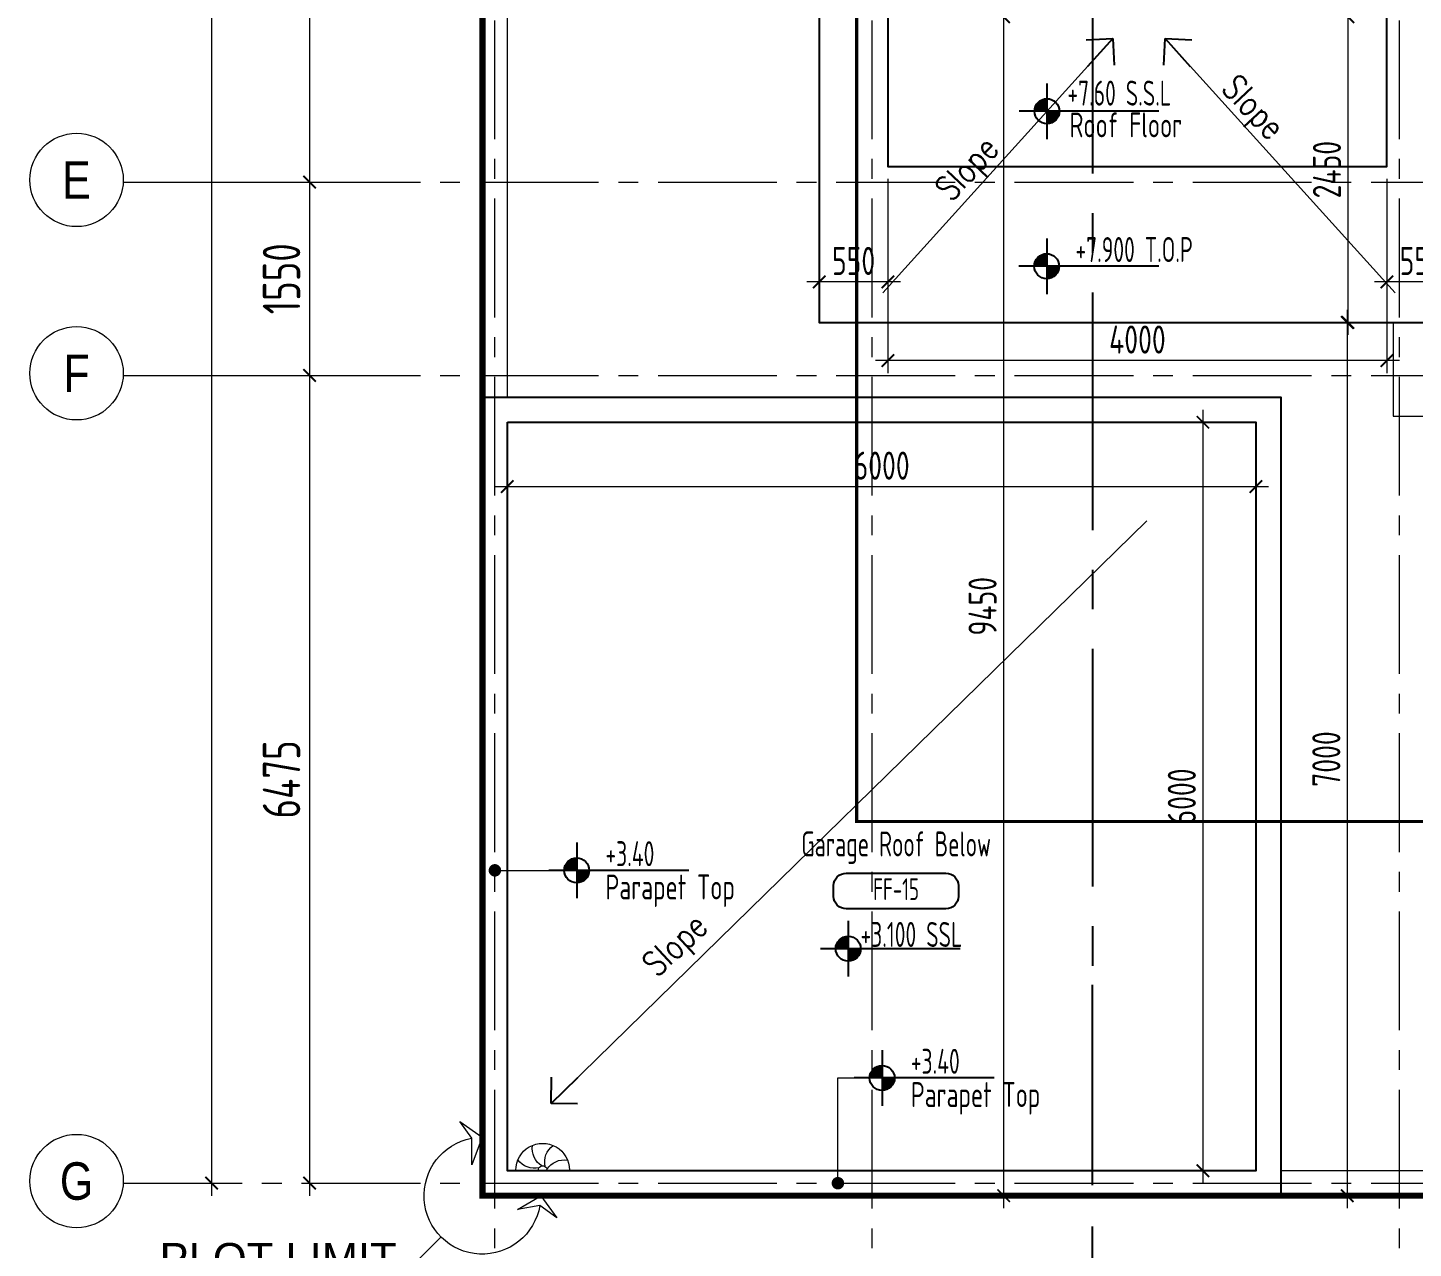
# Model space of a CAD drawing. Header units: millimetres. Extents: x -44713 to 26888, y -13000 to 43000.
# Drawn here: x -3644 to 7461, y -422 to 9363 of the extents above; entities that cross this region are included whole.
import ezdxf
from ezdxf.enums import TextEntityAlignment as Align

# ---------------------------------------------------------------- set-up
doc = ezdxf.new("R2010")
doc.units = ezdxf.units.MM
doc.header["$MEASUREMENT"] = 0
doc.header["$PDMODE"] = 1
doc.linetypes.add('1735 X DT-5BR-Grids$0$CENTER2', pattern=[28.575, 19.05, -3.175, 3.175, -3.175])
doc.linetypes.add('1735 X DT-5BR-Plot Limit$0$PHANTOM', pattern=[2.5, 1.25, -0.25, 0.25, -0.25, 0.25, -0.25])
for name, color, linetype in [('00-First Floor Projection', 1, 'Continuous'), ('08--SPACENUMBER-1', 8, 'Continuous'), ('1735 X DT-5BR-Plot Limit$0$Z- Plot', 1, '1735 X DT-5BR-Plot Limit$0$PHANTOM'), ('1735 X DT-5BR-Plot Limit$0$Z-BUILDING SETBACK', 150, '1735 X DT-5BR-Plot Limit$0$PHANTOM')]:
    doc.layers.add(name, color=color, linetype=linetype)
for name, color, linetype, lineweight in [('05--LEADER', 8, 'Continuous', 13), ('07--DIM-2', 2, 'Continuous', 25), ('08--SPACENUMBER', 2, 'Continuous', 25), ('08--SPACEREF', 3, 'Continuous', 25), ('1735 X DT-5BR-FFP-Ext$0$06--LINE-0', 8, 'Continuous', 13), ('1735 X DT-5BR-FFP-Ext$0$F--BLOCKWALL-2', 2, 'Continuous', 25), ('1735 X DT-5BR-Grids$0$03--GRID', 252, '1735 X DT-5BR-Grids$0$CENTER2', 5), ('1735 X DT-5BR-Grids$0$03--GRIDBUBBLE', 8, 'Continuous', 18), ('1735 X DT-5BR-Grids$0$03--GRIDTEXT', 4, 'Continuous', 40), ('1735 X DT-5BR-Grids$0$07--GRID DIM', 2, 'Continuous', 25), ('1735 X DT-5BR-Grids$0$08--DETREF', 7, 'Continuous', 25), ('1735 X DT-5BR-Grids$0$08--SECTREF', 7, 'Continuous', 25), ('1735 X DT-5BR-Grids$0$08--SECTREF-1', 2, 'Continuous', 25), ('1735 X DT-5BR-Grids$0$08--SECTREF-2', 4, 'Continuous', 35), ('1735 X DT-5BR-Grids$0$08--SECTREF-LINE', 7, 'Continuous', 25), ('1735 X DT-5BR-Plot Limit$0$G-ANNO-LIN02', 9, 'Continuous', 20), ('1735 X DT-5BR-Plot Limit$0$L-ANNO-TEXT', 3, 'Continuous', 13), ('1735 X DT-5BR-RFP$0$0-MEP', 251, 'Continuous', 20), ('1735 X DT-5BR-RFP$0$06--LINE-0', 8, 'Continuous', 13), ('1735 X DT-5BR-RFP$0$F--BLOCKWALL-2', 2, 'Continuous', 25), ('W--ELE-1', 2, 'Continuous', 25)]:
    doc.layers.add(name, color=color, linetype=linetype, lineweight=lineweight)
doc.styles.add('1735 X DT-5BR-Grids$0$Ariel', font='arial.ttf', dxfattribs={"width": 0.8})
doc.styles.add('1735 X DT-5BR-Grids$0$ISO', font='isocp2.shx', dxfattribs={"width": 0.8})
doc.styles.add('1735 X DT-5BR-Grids$0$ROMANS', font='ARIALN.TTF')
doc.styles.add('1735 X DT-5BR-Plot Limit$0$SDC-TEXT', font='arial.ttf')
doc.styles.add('1735 X DT-5BR-RFP$0$ARIAL', font='swiss.ttf')
doc.styles.add('1735 X DT-5BR-RFP$0$MEC', font='romans.shx', dxfattribs={"width": 0.8})
doc.styles.add('ISO', font='isocp2.shx', dxfattribs={"width": 0.8})
doc.dimstyles.new('1-100_AR', dxfattribs={"dimtxt": 225, "dimasz": 100, "dimexe": 100, "dimexo": 100, "dimgap": 0, "dimtad": 0, "dimdec": 0, "dimzin": 12, "dimdsep": 46, "dimtxsty": 'ISO', "dimblk": 'ARCHTICK', "dimcen": 100, "dimdle": 100, "dimclrd": 8, "dimclre": 9, "dimclrt": 2, "dimadec": 0, "dimazin": 0, "dimtfac": 1, "dimtdec": 0, "dimtmove": 0, "dimatfit": 2, "dimldrblk": 'ARCHTICK', "dimfxl": 1, "dimtvp": 0.75, "dimtolj": 1, "dimtzin": 12, "dimlwd": 9, "dimlwe": 9, "dimarcsym": 0})
doc.dimstyles.new('1735 X DT-5BR-Grids$0$1-100_AR', dxfattribs={"dimtxt": 300, "dimasz": 100, "dimexe": 100, "dimexo": 100, "dimgap": 0, "dimtad": 0, "dimzin": 12, "dimdsep": 46, "dimtxsty": '1735 X DT-5BR-Grids$0$ISO', "dimblk": '1735 X DT-5BR-Grids$0$_ArchTick', "dimcen": 100, "dimdle": 100, "dimclrd": 8, "dimclre": 9, "dimclrt": 2, "dimadec": 0, "dimazin": 0, "dimtfac": 1, "dimtmove": 0, "dimatfit": 2, "dimldrblk": '1735 X DT-5BR-Grids$0$_ArchTick', "dimfxl": 1, "dimtvp": 0.75, "dimtolj": 1, "dimtzin": 12, "dimlwd": 9, "dimlwe": 9, "dimarcsym": 0})
doc.dimstyles.new('1735 X DT-5BR-RFP$0$A&B DIM', dxfattribs={"dimtxt": 250, "dimasz": 250, "dimexe": 100, "dimexo": 100, "dimgap": 0, "dimtad": 0, "dimdec": 0, "dimzin": 12, "dimdsep": 46, "dimtxsty": '1735 X DT-5BR-RFP$0$ARIAL', "dimcen": 0, "dimdle": 100, "dimclrd": 11, "dimclre": 11, "dimclrt": 7, "dimadec": 0, "dimazin": 0, "dimtfac": 1, "dimtdec": 0, "dimtmove": 1, "dimatfit": 2, "dimfxl": 1, "dimtvp": 0.75, "dimtolj": 1, "dimtzin": 12, "dimlwd": 18, "dimlwe": 18, "dimarcsym": 0})

# ---------------------------------------------------------------- blocks, each defined once
blk = doc.blocks.new('1735 X DT-5BR-RFP$0$_Open90')
at = {"color": 0, "linetype": 'ByBlock', "lineweight": -2}
for p, q in [((-0.5, 0.5), (0, 0)), ((0, 0), (-1, 0)), ((0, 0), (-0.5, -0.5))]:
    blk.add_line(p, q, dxfattribs=at)
blk = doc.blocks.new('1735 X DT-5BR-RFP$0$A$C3C3423B4')
at = {"linetype": 'Continuous'}
blk.add_line((0, -215), (0, 215), dxfattribs=at)
for centre, radius, start, end in [((0, 0), 215, 270, 90), ((-80, 173), 163, 301.9247, 9.2396), ((0, 0), 35.9, 270, 90), ((66, 179), 163, 256.9247, 324.2396), ((179, -66), 163, 166.9247, 234.2396), ((173, 80), 163, 211.9247, 279.2396)]:
    blk.add_arc(centre, radius, start, end, dxfattribs=at)
blk = doc.blocks.new('_ArchTick')
at = {"color": 0, "const_width": 0.15}
blk.add_lwpolyline([(-0.5, -0.5), (0.5, 0.5)], dxfattribs=at)
blk = doc.blocks.new('*D35')
at = {"layer": '07--DIM-2', "color": 9, "lineweight": 9, "transparency": 16777216}
for p, q in [((200, 6100), (200, 5584)), ((6200, 6100), (6200, 5584))]:
    blk.add_line(p, q, dxfattribs=at)
at = {"layer": '07--DIM-2', "color": 8, "lineweight": 9, "transparency": 16777216}
blk.add_line((100, 5684), (6300, 5684), dxfattribs=at)
at = {"layer": 'Defpoints', "color": 0, "transparency": 16777216}
for p in [(200, 6200), (6200, 6200), (6200, 5684)]:
    blk.add_point(p, dxfattribs=at)
at = {"layer": '07--DIM-2', "color": 8, "lineweight": 9, "transparency": 16777216, "xscale": 100, "yscale": 100, "zscale": 100, "rotation": 180}
blk.add_blockref('_ArchTick', (200, 5684), dxfattribs=at)
at = {"layer": '07--DIM-2', "color": 8, "lineweight": 9, "transparency": 16777216, "xscale": 100, "yscale": 100, "zscale": 100}
blk.add_blockref('_ArchTick', (6200, 5684), dxfattribs=at)
at = {"layer": '07--DIM-2', "color": 2, "transparency": 16777216, "insert": (3200, 5852), "char_height": 225, "attachment_point": 5, "style": 'ISO'}
blk.add_mtext('\\A1;6000', dxfattribs=at)
blk = doc.blocks.new('*D36')
at = {"layer": '07--DIM-2', "color": 8, "lineweight": 9, "transparency": 16777216}
blk.add_line((5775, 6300), (5775, 100), dxfattribs=at)
at = {"layer": '07--DIM-2', "color": 9, "lineweight": 9, "transparency": 16777216}
for p, q in [((6125, 6200), (5675, 6200)), ((6125, 200), (5675, 200))]:
    blk.add_line(p, q, dxfattribs=at)
at = {"layer": 'Defpoints', "color": 0, "transparency": 16777216}
for p in [(6225, 6200), (5775, 200), (6225, 200)]:
    blk.add_point(p, dxfattribs=at)
at = {"layer": '07--DIM-2', "color": 8, "lineweight": 9, "transparency": 16777216, "xscale": 100, "yscale": 100, "zscale": 100}
for p, rotation in [((5775, 6200), 90), ((5775, 200), 270)]:
    blk.add_blockref('_ArchTick', p, dxfattribs=dict(at, rotation=rotation))
at = {"layer": '07--DIM-2', "color": 2, "transparency": 16777216, "insert": (5606, 3200), "char_height": 225, "attachment_point": 5, "rotation": 90, "style": 'ISO'}
blk.add_mtext('\\A1;6000', dxfattribs=at)
blk = doc.blocks.new('*D37')
at = {"layer": '07--DIM-2', "color": 9, "lineweight": 9, "transparency": 16777216}
for p, q in [((7044, 9450), (6838, 9450)), ((7044, 7000), (6838, 7000))]:
    blk.add_line(p, q, dxfattribs=at)
at = {"layer": '07--DIM-2', "color": 8, "lineweight": 9, "transparency": 16777216}
blk.add_line((6938, 6900), (6938, 9550), dxfattribs=at)
at = {"layer": 'Defpoints', "color": 0, "transparency": 16777216}
for p in [(6938, 9450), (7144, 9450), (7144, 7000)]:
    blk.add_point(p, dxfattribs=at)
at = {"layer": '07--DIM-2', "color": 8, "lineweight": 9, "transparency": 16777216, "xscale": 100, "yscale": 100, "zscale": 100}
for p, rotation in [((6938, 9450), 90), ((6938, 7000), 270)]:
    blk.add_blockref('_ArchTick', p, dxfattribs=dict(at, rotation=rotation))
at = {"layer": '07--DIM-2', "color": 2, "transparency": 16777216, "insert": (6769, 8225), "char_height": 225, "attachment_point": 5, "rotation": 90, "style": 'ISO'}
blk.add_mtext('\\A1;2450', dxfattribs=at)
blk = doc.blocks.new('*D44')
at = {"layer": '07--DIM-2', "color": 9, "lineweight": 9, "transparency": 16777216}
for p, q in [((7250, 8150), (7250, 7225)), ((7800, 7100), (7800, 7425))]:
    blk.add_line(p, q, dxfattribs=at)
at = {"layer": '07--DIM-2', "color": 8, "lineweight": 9, "transparency": 16777216}
blk.add_line((7900, 7325), (7150, 7325), dxfattribs=at)
at = {"layer": 'Defpoints', "color": 0, "transparency": 16777216}
for p in [(7250, 8250), (7250, 7325), (7800, 7000)]:
    blk.add_point(p, dxfattribs=at)
at = {"layer": '07--DIM-2', "color": 8, "lineweight": 9, "transparency": 16777216, "xscale": 100, "yscale": 100, "zscale": 100, "rotation": 180}
blk.add_blockref('_ArchTick', (7250, 7325), dxfattribs=at)
at = {"layer": '07--DIM-2', "color": 8, "lineweight": 9, "transparency": 16777216, "xscale": 100, "yscale": 100, "zscale": 100}
blk.add_blockref('_ArchTick', (7800, 7325), dxfattribs=at)
at = {"layer": '07--DIM-2', "color": 2, "transparency": 16777216, "insert": (7525, 7493), "char_height": 225, "attachment_point": 5, "style": 'ISO'}
blk.add_mtext('\\A1;550', dxfattribs=at)
blk = doc.blocks.new('*D45')
at = {"layer": '07--DIM-2', "color": 9, "lineweight": 9, "transparency": 16777216}
for p, q in [((3250, 8150), (3250, 6594)), ((7250, 8150), (7250, 6594))]:
    blk.add_line(p, q, dxfattribs=at)
at = {"layer": '07--DIM-2', "color": 8, "lineweight": 9, "transparency": 16777216}
blk.add_line((7350, 6694), (3150, 6694), dxfattribs=at)
at = {"layer": 'Defpoints', "color": 0, "transparency": 16777216}
for p in [(3250, 8250), (7250, 8250), (3250, 6694)]:
    blk.add_point(p, dxfattribs=at)
at = {"layer": '07--DIM-2', "color": 8, "lineweight": 9, "transparency": 16777216, "xscale": 100, "yscale": 100, "zscale": 100, "rotation": 180}
blk.add_blockref('_ArchTick', (3250, 6694), dxfattribs=at)
at = {"layer": '07--DIM-2', "color": 8, "lineweight": 9, "transparency": 16777216, "xscale": 100, "yscale": 100, "zscale": 100}
blk.add_blockref('_ArchTick', (7250, 6694), dxfattribs=at)
at = {"layer": '07--DIM-2', "color": 2, "transparency": 16777216, "insert": (5250, 6863), "char_height": 225, "attachment_point": 5, "style": 'ISO'}
blk.add_mtext('\\A1;4000', dxfattribs=at)
blk = doc.blocks.new('*D46')
at = {"layer": '07--DIM-2', "color": 9, "lineweight": 9, "transparency": 16777216}
for p, q in [((3250, 8150), (3250, 7225)), ((2700, 7386), (2700, 7425))]:
    blk.add_line(p, q, dxfattribs=at)
at = {"layer": '07--DIM-2', "color": 8, "lineweight": 9, "transparency": 16777216}
blk.add_line((3350, 7325), (2600, 7325), dxfattribs=at)
at = {"layer": 'Defpoints', "color": 0, "transparency": 16777216}
for p in [(3250, 8250), (2700, 7325), (2700, 7286)]:
    blk.add_point(p, dxfattribs=at)
at = {"layer": '07--DIM-2', "color": 8, "lineweight": 9, "transparency": 16777216, "xscale": 100, "yscale": 100, "zscale": 100, "rotation": 180}
blk.add_blockref('_ArchTick', (2700, 7325), dxfattribs=at)
at = {"layer": '07--DIM-2', "color": 8, "lineweight": 9, "transparency": 16777216, "xscale": 100, "yscale": 100, "zscale": 100}
blk.add_blockref('_ArchTick', (3250, 7325), dxfattribs=at)
at = {"layer": '07--DIM-2', "color": 2, "transparency": 16777216, "insert": (2975, 7493), "char_height": 225, "attachment_point": 5, "style": 'ISO'}
blk.add_mtext('\\A1;550', dxfattribs=at)
blk = doc.blocks.new('1735 X DT-5BR-Grids$0$GRUDH')
at = {"layer": '1735 X DT-5BR-Grids$0$03--GRIDBUBBLE'}
blk.add_circle((0, 0), 499, dxfattribs=at)
at = {"layer": '1735 X DT-5BR-Grids$0$03--GRIDTEXT', "style": '1735 X DT-5BR-Grids$0$Ariel', "width": 0.8, "flags": 4}
blk.add_attdef('GRID', text='', height=400, dxfattribs=at).set_placement((0, 0), align=Align.MIDDLE_CENTER)
blk = doc.blocks.new('1735 X DT-5BR-Grids$0$_ArchTick')
at = {"color": 0, "const_width": 0.15}
blk.add_lwpolyline([(-0.5, -0.5), (0.5, 0.5)], dxfattribs=at)
blk = doc.blocks.new('*D168')
at = {"layer": '1735 X DT-5BR-Grids$0$07--GRID DIM', "color": 8, "lineweight": 9, "transparency": 16777216}
blk.add_line((-2171, 24475), (-2171, 0), dxfattribs=at)
at = {"layer": '1735 X DT-5BR-Grids$0$07--GRID DIM', "color": 9, "lineweight": 9, "transparency": 16777216}
for p, q in [((-2779, 24375), (-2071, 24375)), ((-2779, 100), (-2071, 100))]:
    blk.add_line(p, q, dxfattribs=at)
at = {"layer": 'Defpoints', "color": 0, "transparency": 16777216}
for p in [(-2879, 24375), (-2879, 100), (-2171, 100)]:
    blk.add_point(p, dxfattribs=at)
at = {"layer": '1735 X DT-5BR-Grids$0$07--GRID DIM', "color": 8, "lineweight": 9, "transparency": 16777216, "xscale": 100, "yscale": 100, "zscale": 100}
for p, rotation in [((-2171, 24375), 90), ((-2171, 100), 270)]:
    blk.add_blockref('1735 X DT-5BR-Grids$0$_ArchTick', p, dxfattribs=dict(at, rotation=rotation))
at = {"layer": '1735 X DT-5BR-Grids$0$07--GRID DIM', "color": 2, "transparency": 16777216, "insert": (-2396, 12237), "char_height": 300, "attachment_point": 5, "rotation": 90, "style": '1735 X DT-5BR-Grids$0$ISO'}
blk.add_mtext('\\A1;24275', dxfattribs=at)
blk = doc.blocks.new('*D172')
at = {"layer": '1735 X DT-5BR-Grids$0$07--GRID DIM', "color": 9, "lineweight": 9, "transparency": 16777216}
for p, q in [((-2071, 13000), (-1285, 13000)), ((-2071, 8125), (-1285, 8125))]:
    blk.add_line(p, q, dxfattribs=at)
at = {"layer": '1735 X DT-5BR-Grids$0$07--GRID DIM', "color": 8, "lineweight": 9, "transparency": 16777216}
blk.add_line((-1385, 13100), (-1385, 8025), dxfattribs=at)
at = {"layer": 'Defpoints', "color": 0, "transparency": 16777216}
for p in [(-2171, 13000), (-2171, 8125), (-1385, 8125)]:
    blk.add_point(p, dxfattribs=at)
at = {"layer": '1735 X DT-5BR-Grids$0$07--GRID DIM', "color": 8, "lineweight": 9, "transparency": 16777216, "xscale": 100, "yscale": 100, "zscale": 100}
for p, rotation in [((-1385, 13000), 90), ((-1385, 8125), 270)]:
    blk.add_blockref('1735 X DT-5BR-Grids$0$_ArchTick', p, dxfattribs=dict(at, rotation=rotation))
at = {"layer": '1735 X DT-5BR-Grids$0$07--GRID DIM', "color": 2, "transparency": 16777216, "insert": (-1610, 10562), "char_height": 300, "attachment_point": 5, "rotation": 90, "style": '1735 X DT-5BR-Grids$0$ISO'}
blk.add_mtext('\\A1;4875', dxfattribs=at)
blk = doc.blocks.new('*D173')
at = {"layer": '1735 X DT-5BR-Grids$0$07--GRID DIM', "color": 8, "lineweight": 9, "transparency": 16777216}
blk.add_line((-1385, 8225), (-1385, 6475), dxfattribs=at)
at = {"layer": '1735 X DT-5BR-Grids$0$07--GRID DIM', "color": 9, "lineweight": 9, "transparency": 16777216}
for p, q in [((-2071, 8125), (-1285, 8125)), ((-2071, 6575), (-1285, 6575))]:
    blk.add_line(p, q, dxfattribs=at)
at = {"layer": 'Defpoints', "color": 0, "transparency": 16777216}
for p in [(-2171, 8125), (-2171, 6575), (-1385, 6575)]:
    blk.add_point(p, dxfattribs=at)
at = {"layer": '1735 X DT-5BR-Grids$0$07--GRID DIM', "color": 8, "lineweight": 9, "transparency": 16777216, "xscale": 100, "yscale": 100, "zscale": 100}
for p, rotation in [((-1385, 8125), 90), ((-1385, 6575), 270)]:
    blk.add_blockref('1735 X DT-5BR-Grids$0$_ArchTick', p, dxfattribs=dict(at, rotation=rotation))
at = {"layer": '1735 X DT-5BR-Grids$0$07--GRID DIM', "color": 2, "transparency": 16777216, "insert": (-1610, 7350), "char_height": 300, "attachment_point": 5, "rotation": 90, "style": '1735 X DT-5BR-Grids$0$ISO'}
blk.add_mtext('\\A1;1550', dxfattribs=at)
blk = doc.blocks.new('*D174')
at = {"layer": '1735 X DT-5BR-Grids$0$07--GRID DIM', "color": 8, "lineweight": 9, "transparency": 16777216}
blk.add_line((-1385, 6675), (-1385, 0), dxfattribs=at)
at = {"layer": '1735 X DT-5BR-Grids$0$07--GRID DIM', "color": 9, "lineweight": 9, "transparency": 16777216}
for p, q in [((-2071, 6575), (-1285, 6575)), ((-1410, 100), (-1285, 100))]:
    blk.add_line(p, q, dxfattribs=at)
at = {"layer": 'Defpoints', "color": 0, "transparency": 16777216}
for p in [(-2171, 6575), (-1510, 100), (-1385, 100)]:
    blk.add_point(p, dxfattribs=at)
at = {"layer": '1735 X DT-5BR-Grids$0$07--GRID DIM', "color": 8, "lineweight": 9, "transparency": 16777216, "xscale": 100, "yscale": 100, "zscale": 100}
for p, rotation in [((-1385, 6575), 90), ((-1385, 100), 270)]:
    blk.add_blockref('1735 X DT-5BR-Grids$0$_ArchTick', p, dxfattribs=dict(at, rotation=rotation))
at = {"layer": '1735 X DT-5BR-Grids$0$07--GRID DIM', "color": 2, "transparency": 16777216, "insert": (-1610, 3337), "char_height": 300, "attachment_point": 5, "rotation": 90, "style": '1735 X DT-5BR-Grids$0$ISO'}
blk.add_mtext('\\A1;6475', dxfattribs=at)
blk = doc.blocks.new('*U161')
at = {"layer": '1735 X DT-5BR-Grids$0$08--SECTREF'}
h = blk.add_hatch(color=256, dxfattribs=at)
h.paths.add_polyline_path([(-5104, -500), (-5104, -707), (-5457, -354, 0.198912)])
h.paths.add_polyline_path([(-5457, -354), (-5811, 0), (-5457, 354, 0.414214)])
h.paths.add_polyline_path([(-5104, 500, 0.198912), (-5457, 354), (-5104, 707)])
blk.add_line((-4604, 0), (-5604, 0))
at = {"layer": '1735 X DT-5BR-Grids$0$08--DETREF'}
blk.add_line((-5104, 3500), (-5104, 5104), dxfattribs=at)
at = {"layer": '1735 X DT-5BR-Grids$0$08--SECTREF'}
for p, q in [((-5104, 2833), (-5104, 3167)), ((-5104, 500), (-5104, 2500)), ((-5104, 707), (-5033, 778)), ((-5104, -707), (-5104, -500))]:
    blk.add_line(p, q, dxfattribs=at)
for points in [[(-5104, -707), (-5811, 0), (-5104, 707)], [(-5881, 71), (-5811, 0), (-5881, -71)], [(-5104, -807), (-5104, -707), (-5033, -778)]]:
    blk.add_lwpolyline(points, dxfattribs=at)
blk.add_circle((-5104, 0), 500, dxfattribs=at)
at = {"layer": '1735 X DT-5BR-Grids$0$08--SECTREF-1', "style": '1735 X DT-5BR-Grids$0$ISO', "width": 0.8, "flags": 4}
blk.add_attdef('DRG-NO', text='', height=250, dxfattribs=at).set_placement((-5104, -191), align=Align.MIDDLE_CENTER)
at = {"layer": '1735 X DT-5BR-Grids$0$08--SECTREF-2', "style": '1735 X DT-5BR-Grids$0$ISO', "width": 0.8, "flags": 4}
blk.add_attdef('SECTION', text='', height=350, dxfattribs=at).set_placement((-5104, 229), align=Align.MIDDLE_CENTER)
blk = doc.blocks.new('Lvl-plan-50sc-old')
at = {"layer": 'W--ELE-1', "color": 1}
for p, q in [((22.3, 211.1), (22.3, -67.9)), ((583, 71.6), (-117.2, 71.6))]:
    blk.add_line(p, q, dxfattribs=at)
blk.add_circle((22.3, 71.6), 62.5, dxfattribs=at)
for radius, start, end in [(56.2, 90, 180), (50, 90, 180), (43.7, 90, 180), (37.5, 90, 180), (31.2, 90, 180), (25, 90, 180), (18.8, 90, 180), (12.5, 90, 180), (6.25, 90, 180), (56.2, 270, 0), (50, 270, 0), (43.7, 270, 0), (37.5, 270, 0), (31.2, 270, 0), (25, 270, 0), (18.8, 270, 0), (12.5, 270, 0), (6.25, 270, 0)]:
    blk.add_arc((22.3, 71.6), radius, start, end, dxfattribs=at)
at = {"layer": 'W--ELE-1', "style": 'ISO', "width": 0.75}
for tag, p in [('LEVEL', (166.2, 92.6)), ('FLOOR', (166.2, -74.1))]:
    blk.add_attdef(tag, p, '', height=125, dxfattribs=at)
blk = doc.blocks.new('*U225')
at = {"layer": '1735 X DT-5BR-Plot Limit$0$G-ANNO-LIN02'}
for points in [[(-2, 468), (-84, 248), (-86, 460), (-181, 595), (-2, 468)], [(469, 0), (597, -178), (461, -79), (282, -110), (469, 0)], [(-331, -331), (-771, -771), (-2389, -771)]]:
    blk.add_lwpolyline(points, dxfattribs=at)
at = {"layer": '1735 X DT-5BR-Plot Limit$0$G-ANNO-LIN02', "extrusion": (2.49569e-39, 1.1487e-38, -1)}
blk.add_ellipse((0, 0), major_axis=(-99, -458), ratio=0.997525, start_param=-1.614984, end_param=2.7411, dxfattribs=at)
at = {"layer": '1735 X DT-5BR-Plot Limit$0$L-ANNO-TEXT', "insert": (-1637, -506), "char_height": 250, "width": 2000, "attachment_point": 5, "rotation": 0.0173, "style": '1735 X DT-5BR-Plot Limit$0$SDC-TEXT'}
blk.add_mtext('PLOT LIMIT', dxfattribs=at)
blk = doc.blocks.new('1735 X DT-5BR-Plot Limit')
at = {"layer": '1735 X DT-5BR-Plot Limit$0$Z- Plot', "color": 12, "ltscale": 500, "true_color": 0xdb0000, "const_width": 50}
blk.add_lwpolyline([(18000, 0), (0, 0), (0, 30000.001), (18000, 30000.001)], close=True, dxfattribs=at)
at = {"layer": '1735 X DT-5BR-Plot Limit$0$Z-BUILDING SETBACK', "ltscale": 500, "const_width": 25}
blk.add_lwpolyline([(15000, 3000), (3000, 3000), (3000, 27000.001), (15000, 27000.001)], close=True, dxfattribs=at)
at = {"layer": '1735 X DT-5BR-Plot Limit$0$L-ANNO-TEXT'}
blk.add_blockref('*U225', (0, 0), dxfattribs=at)
blk = doc.blocks.new('1735 X DT-5BR-FFP-Ext')
at = {"layer": '1735 X DT-5BR-FFP-Ext$0$06--LINE-0'}
for p, q in [((0, 6400), (0, 30000)), ((7850, 0, 0), (6375, 0))]:
    blk.add_line(p, q, dxfattribs=at)
blk.add_lwpolyline([(200, 6400), (200, 29800), (18000, 29800), (18000, 1600), (17450, 1603), (17450, 303), (14850, 300), (14850, 200), (6400, 200)], dxfattribs=at)
at = {"layer": '1735 X DT-5BR-FFP-Ext$0$F--BLOCKWALL-2'}
for points in [[(0, 6400), (6400, 6400), (6400, 0), (0, 0)], [(200, 6200), (6200, 6200), (6200, 200), (200, 200)]]:
    blk.add_lwpolyline(points, close=True, dxfattribs=at)
blk = doc.blocks.new('FGRTGR')
at = {"layer": '08--SPACENUMBER-1'}
blk.add_lwpolyline([(-400, 341), (400, 341, -0.414214), (500, 241), (500, 155, -0.414214), (400, 55), (-400, 55, -0.414214), (-500, 155), (-500, 241, -0.414214)], format="xyb", close=True, dxfattribs=at)
at = {"layer": '08--SPACENUMBER', "style": 'ISO', "width": 0.7, "flags": 4}
blk.add_attdef('01', text='', height=175, dxfattribs=at).set_placement((0, 212), align=Align.MIDDLE)
at = {"layer": '08--SPACEREF', "style": 'ISO', "width": 0.7, "flags": 4}
for p in [(1, 840), (1, 475)]:
    blk.add_attdef('S', text='', height=200, dxfattribs=at).set_placement(p, align=Align.CENTER)
blk = doc.blocks.new('*D61')
at = {"layer": '07--DIM-2', "color": 9, "lineweight": 9, "transparency": 16777216}
for p, q in [((4144, 9450), (4278, 9450)), ((4144, 0), (4278, 0))]:
    blk.add_line(p, q, dxfattribs=at)
at = {"layer": '07--DIM-2', "color": 8, "lineweight": 9, "transparency": 16777216}
blk.add_line((4178, 9550), (4178, -100), dxfattribs=at)
at = {"layer": 'Defpoints', "color": 0, "transparency": 16777216}
for p in [(4044, 9450), (4044, 0), (4178, 0)]:
    blk.add_point(p, dxfattribs=at)
at = {"layer": '07--DIM-2', "color": 8, "lineweight": 9, "transparency": 16777216, "xscale": 100, "yscale": 100, "zscale": 100}
for p, rotation in [((4178, 9450), 90), ((4178, 0), 270)]:
    blk.add_blockref('_ArchTick', p, dxfattribs=dict(at, rotation=rotation))
at = {"layer": '07--DIM-2', "color": 2, "transparency": 16777216, "insert": (4009, 4725), "char_height": 225, "attachment_point": 5, "rotation": 90, "style": 'ISO'}
blk.add_mtext('\\A1;9450', dxfattribs=at)
blk = doc.blocks.new('*D65')
at = {"layer": '07--DIM-2', "color": 9, "lineweight": 9, "transparency": 16777216}
for p, q in [((7044, 7000), (6832, 7000)), ((7250, 0), (6832, 0))]:
    blk.add_line(p, q, dxfattribs=at)
at = {"layer": '07--DIM-2', "color": 8, "lineweight": 9, "transparency": 16777216}
blk.add_line((6932, 7100), (6932, -100), dxfattribs=at)
at = {"layer": 'Defpoints', "color": 0, "transparency": 16777216}
for p in [(7144, 7000), (6932, 0), (7350, 0)]:
    blk.add_point(p, dxfattribs=at)
at = {"layer": '07--DIM-2', "color": 8, "lineweight": 9, "transparency": 16777216, "xscale": 100, "yscale": 100, "zscale": 100}
for p, rotation in [((6932, 7000), 90), ((6932, 0), 270)]:
    blk.add_blockref('_ArchTick', p, dxfattribs=dict(at, rotation=rotation))
at = {"layer": '07--DIM-2', "color": 2, "transparency": 16777216, "insert": (6764, 3500), "char_height": 225, "attachment_point": 5, "rotation": 90, "style": 'ISO'}
blk.add_mtext('\\A1;7000', dxfattribs=at)
blk = doc.blocks.new('1735 X DT-5BR-RFP')
at = {"layer": '1735 X DT-5BR-RFP$0$06--LINE-0'}
blk.add_lwpolyline([(7300, 7000), (7300, 6250), (9700, 6250)], dxfattribs=at)
at = {"layer": '1735 X DT-5BR-RFP$0$F--BLOCKWALL-2'}
for points in [[(3000, 20100), (2700, 20100), (2700, 7000), (7800, 7000), (7800, 9450)], [(3250, 9450), (3250, 8250), (7250, 8250), (7250, 9450)]]:
    blk.add_lwpolyline(points, dxfattribs=at)
at = {"layer": '1735 X DT-5BR-RFP$0$0-MEP', "xscale": -1, "rotation": 270.0191774996391}
blk.add_blockref('1735 X DT-5BR-RFP$0$A$C3C3423B4', (483, 204), dxfattribs=at)
at = {"layer": '1735 X DT-5BR-RFP$0$0-MEP', "color": 254, "style": '1735 X DT-5BR-RFP$0$MEC', "width": 0.8}
for rotation, p in [(313.231, (5912, 8869)), (46.769, (3757, 7959)), (43.0195, (1399, 1743))]:
    blk.add_text('Slope', height=200, rotation=rotation, dxfattribs=at).set_placement(p)
at = {"layer": '1735 X DT-5BR-RFP$0$0-MEP', "color": 253, "lineweight": 0}
for points in [[(5052, 9275), (3210, 7237)], [(5473, 9275), (7315, 7237)], [(551, 738), (5325, 5410)]]:
    blk.add_leader(points, dimstyle='1735 X DT-5BR-RFP$0$A&B DIM', override={"dimasz": 300, "dimclrd": 256, "dimldrblk": '1735 X DT-5BR-RFP$0$_Open90'}, dxfattribs=at)
blk = doc.blocks.new('1735 X DT-5BR-Grids')
at = {"layer": '1735 X DT-5BR-Grids$0$03--GRID', "ltscale": 50}
for p, q in [((100, -2960.853), (100, 33283.323)), ((3125, -2960.853), (3125, 33283.323)), ((7350, -2960.853), (7350, 33283.323)), ((-2878.651, 8124.999), (20742.863, 8124.999)), ((-2878.651, 6575, 0), (20742.863, 6575, 0)), ((-2878.651, 100), (20742.863, 100))]:
    blk.add_line(p, q, dxfattribs=at)
at = {"layer": '1735 X DT-5BR-Grids$0$08--SECTREF-LINE', "color": 4, "linetype": '1735 X DT-5BR-Grids$0$CENTER2', "ltscale": 100}
blk.add_lwpolyline([(4890, 30100.509), (4890, 1688.388)], dxfattribs=at)
at = {"layer": '1735 X DT-5BR-Grids$0$03--GRIDBUBBLE'}
ref = blk.add_blockref('1735 X DT-5BR-Grids$0$GRUDH', (-3252.874, 8142.347), dxfattribs=dict(at, xscale=0.75, yscale=0.75, zscale=0.75, rotation=267.345885247266))
ref.add_attrib('GRID', 'E', dxfattribs={"layer": '1735 X DT-5BR-Grids$0$03--GRIDTEXT', "height": 300, "style": '1735 X DT-5BR-Grids$0$ROMANS'}).set_placement((-3252.874, 8142.347), align=Align.MIDDLE_CENTER)
ref = blk.add_blockref('1735 X DT-5BR-Grids$0$GRUDH', (-3252.874, 6592.348, 0), dxfattribs=dict(at, xscale=0.75, yscale=0.75, zscale=0.75, rotation=267.345885247266))
ref.add_attrib('GRID', 'F', dxfattribs={"layer": '1735 X DT-5BR-Grids$0$03--GRIDTEXT', "height": 300, "style": '1735 X DT-5BR-Grids$0$ROMANS'}).set_placement((-3252.874, 6592.348, 0), align=Align.MIDDLE_CENTER)
ref = blk.add_blockref('1735 X DT-5BR-Grids$0$GRUDH', (-3252.874, 117.348), dxfattribs=dict(at, xscale=0.75, yscale=0.75, zscale=0.75, rotation=267.345885247266))
ref.add_attrib('GRID', 'G', dxfattribs={"layer": '1735 X DT-5BR-Grids$0$03--GRIDTEXT', "height": 300, "style": '1735 X DT-5BR-Grids$0$ROMANS'}).set_placement((-3252.874, 117.348), align=Align.MIDDLE_CENTER)
at = {"layer": '1735 X DT-5BR-Grids$0$08--SECTREF'}
ref = blk.add_blockref('*U161', (-213.554, -3415.165), dxfattribs=dict(at, xscale=-1))
ref.add_attrib('SECTION', 'C', dxfattribs={"layer": '1735 X DT-5BR-Grids$0$08--SECTREF-2', "height": 350, "style": '1735 X DT-5BR-Grids$0$ISO', "width": 0.8, "flags": 4}).set_placement((4890, -3185.837), align=Align.MIDDLE_CENTER)
ref.add_attrib('DRG-NO', 'A 240', dxfattribs={"layer": '1735 X DT-5BR-Grids$0$08--SECTREF-1', "height": 250, "style": '1735 X DT-5BR-Grids$0$ISO', "width": 0.8, "flags": 4}).set_placement((4890, -3606.468), align=Align.MIDDLE_CENTER)
at = {"layer": '1735 X DT-5BR-Grids$0$07--GRID DIM'}
for base, p1, p2, picture, middle in [((-2170.625, 100), (-2878.651, 24374.999), (-2878.651, 100), '*D168', (-2395.669, 12237.5)), ((-1385.114, 8124.999), (-2170.625, 12999.999), (-2170.625, 8124.999), '*D172', (-1610.114, 10562.499)), ((-1385.114, 6575), (-2170.625, 8124.999), (-2170.625, 6575), '*D173', (-1610.114, 7350)), ((-1385.114, 100), (-2170.625, 6575), (-1510.17, 100), '*D174', (-1610.114, 3337.5))]:
    dim = blk.add_linear_dim(base=base, p1=p1, p2=p2, angle=90, dimstyle='1735 X DT-5BR-Grids$0$1-100_AR', override={"dimtmove": 1}, dxfattribs=at)
    dim.commit()
    dim.dimension.update_dxf_attribs({"geometry": picture, "text_midpoint": middle})

msp = doc.modelspace()

# ---------------------------------------------------------------- block references
at = {"layer": '00-First Floor Projection'}
msp.add_blockref('1735 X DT-5BR-RFP', (0, 0), dxfattribs=at)

# ---------------------------------------------------------------- next in the draw order: block references
for name in ['1735 X DT-5BR-Plot Limit', '1735 X DT-5BR-FFP-Ext']:
    msp.add_blockref(name, (0, 0))
at = {"layer": '07--DIM-2'}
msp.add_blockref('1735 X DT-5BR-Grids', (0, 0), dxfattribs=at)
at = {"layer": '08--SPACEREF'}
ref = msp.add_blockref('FGRTGR', (3315.2, 2244.5), dxfattribs=dict(at, rotation=5.172664063984507e-06))
ref.add_attrib('S', 'Garage Roof Below', dxfattribs={"height": 200, "rotation": 0.00001, "style": 'ISO', "width": 0.7}).set_placement((3316.6, 2719.5), align=Align.CENTER)
ref.add_attrib('01', 'FF-15', dxfattribs={"layer": '08--SPACENUMBER', "height": 175, "rotation": 0.00001, "style": 'ISO', "width": 0.7}).set_placement((3315.7, 2456.9), align=Align.MIDDLE)
at = {"layer": 'W--ELE-1'}
ref = msp.add_blockref('Lvl-plan-50sc-old', (4488.9, 8578.9), dxfattribs=dict(at, xscale=1.6, yscale=1.6, zscale=1.6))
ref.add_attrib('LEVEL', '+7.60 S.S.L', (4689, 8738.3), dxfattribs={"height": 200, "style": 'ISO', "width": 0.7})
ref.add_attrib('FLOOR', 'Roof Floor', (4706.2, 8483.7), dxfattribs={"height": 200, "style": 'ISO', "width": 0.75})
ref = msp.add_blockref('Lvl-plan-50sc-old', (4487.7, 7336.2), dxfattribs=dict(at, xscale=1.6, yscale=1.6, zscale=1.6))
ref.add_attrib('LEVEL', '+7.900 T.O.P', (4753.6, 7484.4), dxfattribs={"height": 200, "style": 'ISO', "width": 0.7})
ref = msp.add_blockref('Lvl-plan-50sc-old', (720.6, 2493.2), dxfattribs=dict(at, xscale=1.6, yscale=1.6, zscale=1.6))
ref.add_attrib('LEVEL', '+3.40', (986.5, 2641.4), dxfattribs={"height": 200, "style": 'ISO', "width": 0.7})
ref.add_attrib('FLOOR', 'Parapet Top', (986.5, 2374.5), dxfattribs={"height": 200, "style": 'ISO', "width": 0.75})
ref = msp.add_blockref('Lvl-plan-50sc-old', (2896.1, 1864.8), dxfattribs=dict(at, xscale=1.6, yscale=1.6, zscale=1.6))
ref.add_attrib('LEVEL', '+3.100 SSL', (3030.7, 1993.9), dxfattribs={"height": 200, "style": 'ISO', "width": 0.7})
ref = msp.add_blockref('Lvl-plan-50sc-old', (3168.1, 828.9), dxfattribs=dict(at, xscale=1.6, yscale=1.6, zscale=1.6))
ref.add_attrib('LEVEL', '+3.40', (3434.1, 977.1), dxfattribs={"height": 200, "style": 'ISO', "width": 0.7})
ref.add_attrib('FLOOR', 'Parapet Top', (3434.1, 710.3), dxfattribs={"height": 200, "style": 'ISO', "width": 0.75})

# ---------------------------------------------------------------- next in the draw order: dimensions: what is measured, and where the dimension line sits
at = {"layer": '07--DIM-2'}
for base, p1, p2, picture, middle in [((4178.2, 0), (4044.4, 9450), (4044.4, 0), '*D61', (4009.4, 4725)), ((6938.1, 9450), (7143.8, 7000), (7143.8, 9450), '*D37', (6769.3, 8225)), ((5774.6, 200), (6225, 6200), (6225, 200), '*D36', (5605.8, 3200))]:
    dim = msp.add_linear_dim(base=base, p1=p1, p2=p2, angle=90, dimstyle='1-100_AR', dxfattribs=at)
    dim.commit()
    dim.dimension.update_dxf_attribs({"geometry": picture, "text_midpoint": middle})
for base, p1, p2, angle, picture, middle in [((2700, 7324.6), (3250, 8250), (2700, 7285.6), 180, '*D46', (2975, 7493.3)), ((3250, 6694), (7250, 8250), (3250, 8250), 180, '*D45', (5250, 6862.8)), ((7250, 7324.6), (7800, 7000), (7250, 8250), 180, '*D44', (7525, 7493.3)), ((6932.3, 0), (7143.8, 7000), (7350, 0), 90, '*D65', (6763.6, 3500))]:
    dim = msp.add_linear_dim(base=base, p1=p1, p2=p2, angle=angle, dimstyle='1-100_AR', override={"dimtmove": 1}, dxfattribs=at)
    dim.commit()
    dim.dimension.update_dxf_attribs({"geometry": picture, "text_midpoint": middle})
dim = msp.add_linear_dim(base=(6200, 5683.6), p1=(200, 6200), p2=(6200, 6200), dimstyle='1-100_AR', dxfattribs=at)
dim.commit()
dim.dimension.update_dxf_attribs({"geometry": '*D35', "text_midpoint": (3200, 5852.4)})

# ---------------------------------------------------------------- next in the draw order: leaders
at = {"layer": '05--LEADER'}
for points in [[(100, 2607.8), (922, 2607.8)], [(2849.3, 100), (2849.3, 943.5), (3213.5, 943.5)]]:
    msp.add_leader(points, dimstyle='1-100_AR', override={"dimldrblk": 'Dot'}, dxfattribs=at)

doc.saveas('drawing.dxf')
